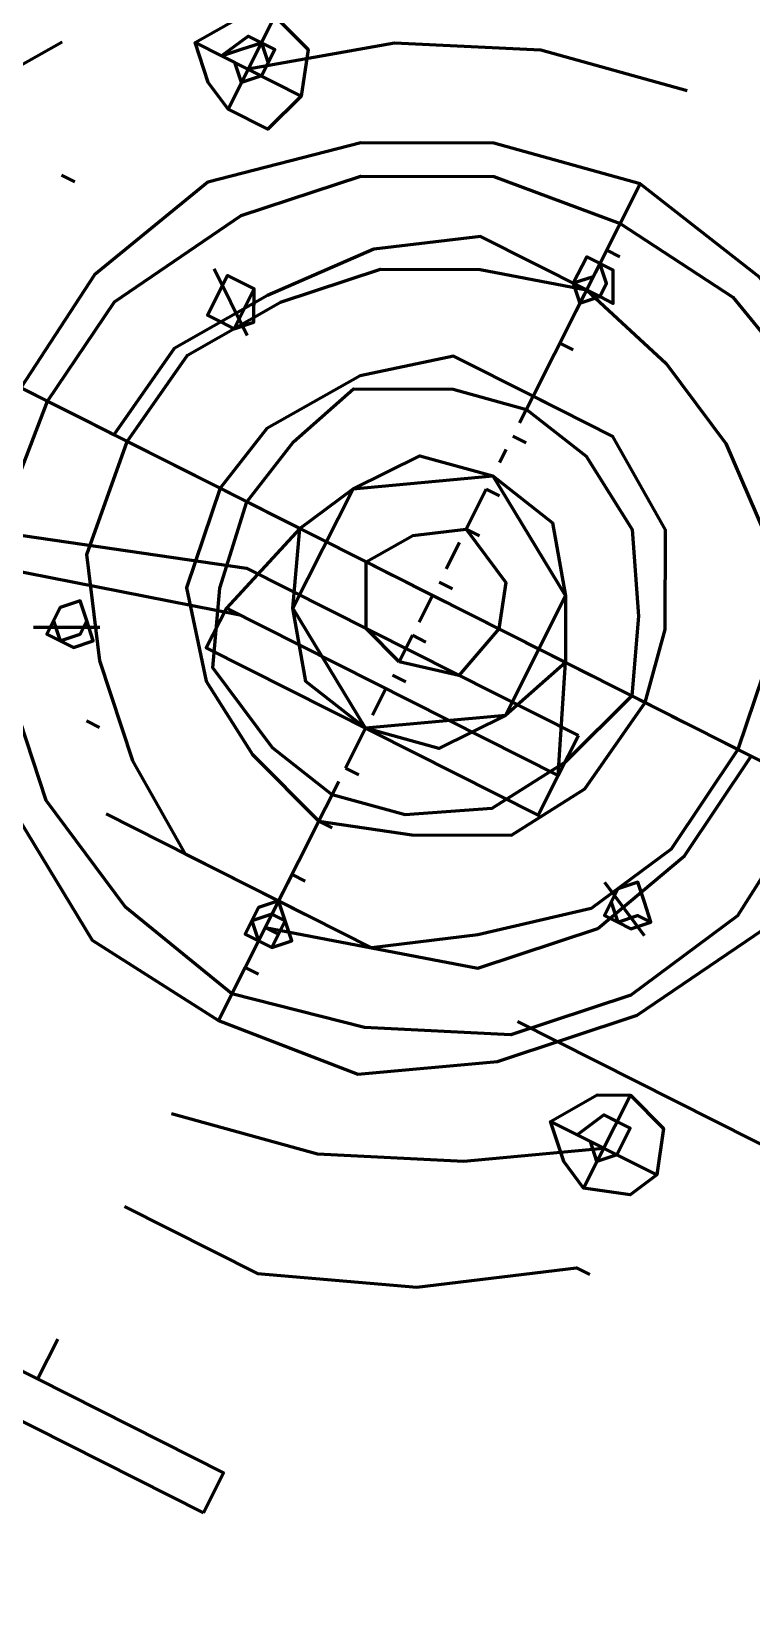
# Model space of a CAD drawing. Header units: metres. Extents: x 0 to 547597, y 0 to 1844684.
# Drawn here: x 543450.8828 to 543451.0829, y 1844574.1725 to 1844574.6095 of the extents above; entities that cross this region are included whole.
import ezdxf

# ---------------------------------------------------------------- set-up
doc = ezdxf.new("R2010")
doc.units = ezdxf.units.M
doc.layers.add('5_Thep', color=4, linetype='Continuous')
doc.layers.add('giai đoạn này', color=10, linetype='Continuous', lineweight=60)

# ---------------------------------------------------------------- blocks, each defined once
blk = doc.blocks.new('MBA220-MB')
at = {"color": 1}
for points in [[(53.73, -281.04), (53.73, -661.27)], [(24.8, -735.66), (90.92, -735.66), (86.79, -694.34), (66.13, -661.27), (37.2, -632.34), (0, -611.68), (-41.33, -607.54), (-78.53, -611.68), (-115.72, -632.34), (-144.65, -661.27), (-161.18, -694.34), (-169.45, -735.66), (-161.18, -776.99), (-144.65, -810.06), (-115.72, -843.12), (-78.53, -859.65), (-41.33, -863.79), (0, -859.65), (37.2, -843.12), (66.13, -810.06), (86.79, -776.99), (90.92, -735.66)], [(-41.33, -607.54), (-41.33, -673.67)], [(57.86, -624.08), (61.99, -611.68), (74.39, -607.54), (82.66, -611.68), (86.79, -624.08), (82.66, -632.34), (74.39, -640.61), (61.99, -632.34), (57.86, -624.08), (86.79, -624.08)], [(74.39, -640.61), (74.39, -607.54)], [(148.79, -735.66), (148.79, -694.34), (132.25, -653.01), (107.46, -615.81), (107.46, -611.68)], [(82.66, -735.66), (74.39, -772.86), (57.86, -805.92), (33.06, -830.72), (0, -851.39), (-41.33, -855.52), (-74.39, -851.39), (-111.59, -830.72), (-136.39, -805.92), (-152.92, -772.86), (-157.05, -735.66), (-152.92, -698.47), (-136.39, -661.27), (-111.59, -636.47), (-74.39, -619.94), (-41.33, -615.81), (0, -619.94), (33.06, -636.47), (57.86, -661.27), (74.39, -698.47), (82.66, -735.66)], [(66.13, -624.08), (66.13, -619.94), (74.39, -619.94), (74.39, -619.94), (78.53, -624.08), (74.39, -628.21), (74.39, -632.34), (66.13, -628.21), (66.13, -619.94), (74.39, -619.94), (78.53, -624.08), (74.39, -628.21), (74.39, -632.34), (66.13, -628.21), (66.13, -624.08)], [(119.86, -735.66), (111.59, -694.34), (95.06, -657.14), (74.39, -624.08)], [(-41.33, -640.61), (-41.33, -636.47)], [(61.99, -735.66), (53.73, -706.73), (45.46, -677.8), (20.66, -653.01), (-8.27, -640.61), (-41.33, -636.47)], [(53.73, -735.66), (53.73, -764.6), (37.2, -789.39), (16.53, -810.06), (-8.27, -826.59), (-41.33, -830.72), (-70.26, -826.59), (-95.06, -810.06), (-115.72, -789.39), (-128.12, -764.6), (-136.39, -735.66), (-128.12, -706.73), (-115.72, -681.94), (-95.06, -657.14), (-70.26, -644.74), (-41.33, -640.61), (-8.27, -644.74), (16.53, -657.14), (37.2, -681.94), (53.73, -706.73), (53.73, -735.66)], [(-41.33, -640.61), (-41.33, -648.87)], [(16.53, -648.87), (16.53, -644.74), (12.4, -640.61), (8.27, -644.74), (4.13, -648.87), (8.27, -653.01), (16.53, -653.01), (16.53, -648.87), (12.4, -644.74), (12.4, -640.61), (8.27, -644.74), (4.13, -648.87), (8.27, -653.01), (12.4, -653.01), (12.4, -653.01), (16.53, -648.87)], [(8.27, -657.14), (16.53, -640.61)], [(-41.33, -653.01), (-41.33, -653.01)], [(-41.33, -657.14), (-41.33, -661.27)], [(-41.33, -669.54), (-41.33, -665.4)], [(-41.33, -665.4), (-41.33, -958.84)], [(28.93, -735.66), (20.66, -710.87), (8.27, -686.07), (-12.4, -673.67), (-41.33, -669.54), (-61.99, -673.67), (-86.79, -686.07), (-103.32, -710.87), (-103.32, -735.66), (-103.32, -760.46), (-86.79, -781.13), (-61.99, -797.66), (-41.33, -801.79), (-12.4, -797.66), (8.27, -781.13), (20.66, -760.46), (28.93, -735.66)], [(20.66, -735.66), (16.53, -756.33), (4.13, -781.13), (-16.53, -789.39), (-41.33, -793.53), (-61.99, -789.39), (-82.66, -781.13), (-95.06, -756.33), (-99.19, -735.66), (-95.06, -715), (-82.66, -694.34), (-61.99, -681.94), (-41.33, -673.67), (-16.53, -681.94), (4.13, -694.34), (16.53, -715), (20.66, -735.66)], [(-41.33, -673.67), (-41.33, -677.8)], [(214.91, -793.53), (202.51, -793.53), (202.51, -677.8), (214.91, -677.8)], [(214.91, -793.53), (214.91, -677.8)], [(-41.33, -681.94), (-41.33, -681.94)], [(-12.4, -681.94), (-41.33, -694.34)], [(-41.33, -776.99), (-12.4, -785.26), (-12.4, -681.94)], [(-41.33, -686.07), (-41.33, -694.34)], [(-24.8, -681.94), (-24.8, -785.26)], [(-12.4, -681.94), (-24.8, -681.94)], [(-12.4, -785.26), (0, -785.26), (0, -681.94), (-12.4, -681.94)], [(-12.4, -681.94), (-12.4, -785.26)], [(0, -785.26), (0, -681.94)], [(0, -735.66), (-4.13, -756.33), (-20.66, -768.73), (-41.33, -776.99), (-57.86, -768.73), (-74.39, -756.33), (-78.53, -735.66), (-74.39, -715), (-57.86, -702.6), (-41.33, -694.34), (-20.66, -702.6), (-4.13, -715), (0, -735.66)], [(-41.33, -698.47), (-41.33, -694.34)], [(-57.86, -702.6), (-20.66, -702.6), (0, -735.66), (-20.66, -768.73), (-57.86, -768.73), (-78.53, -735.66), (-57.86, -702.6)], [(-41.33, -702.6), (-41.33, -706.73)], [(-41.33, -715), (-41.33, -710.87)], [(-20.66, -735.66), (-24.8, -748.06), (-41.33, -756.33), (-53.73, -748.06), (-61.99, -735.66), (-53.73, -719.13), (-41.33, -715), (-24.8, -719.13), (-20.66, -735.66)], [(-41.33, -715), (-41.33, -723.27)], [(-132.25, -735.66), (-136.39, -731.53), (-136.39, -727.4), (-144.65, -731.53), (-144.65, -739.8), (-136.39, -739.8), (-132.25, -735.66)], [(-41.33, -727.4), (-41.33, -727.4)], [(66.13, -735.66), (66.13, -731.53), (61.99, -727.4), (57.86, -731.53), (53.73, -735.66), (57.86, -739.8), (66.13, -739.8), (66.13, -735.66), (66.13, -731.53), (57.86, -731.53), (53.73, -735.66), (57.86, -735.66), (61.99, -739.8), (66.13, -735.66), (66.13, -735.66)], [(53.73, -727.4), (53.73, -789.39)], [(-148.79, -735.66), (-148.79, -731.53)], [(-136.39, -735.66), (-136.39, -731.53), (-140.52, -731.53), (-144.65, -735.66), (-140.52, -735.66), (-136.39, -739.8), (-136.39, -735.66), (-136.39, -735.66)], [(-136.39, -735.66), (-136.39, -731.53)], [(-119.86, -735.66), (-119.86, -731.53)], [(-103.32, -735.66), (-103.32, -731.53)], [(-90.92, -735.66), (-90.92, -731.53)], [(-74.39, -735.66), (-74.39, -731.53)], [(-61.99, -735.66), (-61.99, -731.53)], [(-45.46, -735.66), (-45.46, -731.53)], [(-41.33, -731.53), (-41.33, -739.8)], [(-41.33, -735.66), (-41.33, -731.53)], [(-41.33, -735.66), (-41.33, -731.53)], [(-28.93, -735.66), (-28.93, -731.53)], [(-16.53, -735.66), (-16.53, -731.53)], [(0, -735.66), (0, -731.53)], [(12.4, -735.66), (12.4, -731.53)], [(28.93, -735.66), (28.93, -731.53)], [(45.46, -735.66), (45.46, -731.53)], [(57.86, -735.66), (57.86, -731.53)], [(61.99, -735.66), (61.99, -731.53)], [(74.39, -735.66), (74.39, -731.53)], [(148.79, -735.66), (148.79, -731.53)], [(-198.38, -735.66), (-190.12, -776.99), (-173.58, -814.19), (-148.79, -847.25)], [(-169.45, -735.66), (-103.32, -735.66)], [(-157.05, -735.66), (-157.05, -735.66)], [(-140.52, -735.66), (-148.79, -735.66)], [(-128.12, -735.66), (-148.79, -735.66)], [(-136.39, -735.66), (-136.39, -768.73), (-119.86, -793.53), (-95.06, -814.19), (-70.26, -830.72), (-41.33, -834.86)], [(-128.12, -735.66), (-132.25, -735.66)], [(-111.59, -735.66), (-115.72, -735.66)], [(-95.06, -735.66), (-103.32, -735.66)], [(-82.66, -735.66), (-86.79, -735.66)], [(-61.99, -735.66), (-74.39, -735.66)], [(-49.6, -735.66), (-57.86, -735.66)], [(-33.06, -735.66), (-41.33, -735.66)], [(-20.66, -735.66), (-28.93, -735.66)], [(-4.13, -735.66), (-12.4, -735.66)], [(12.4, -735.66), (0, -735.66)], [(24.8, -735.66), (16.53, -735.66)], [(41.33, -735.66), (33.06, -735.66)], [(53.73, -735.66), (45.46, -735.66)], [(53.73, -735.66), (70.26, -735.66)], [(70.26, -735.66), (61.99, -735.66)], [(82.66, -735.66), (74.39, -735.66)], [(190.12, -735.66), (202.51, -735.66)], [(-41.33, -743.93), (-41.33, -739.8)], [(-41.33, -748.06), (-41.33, -756.33)], [(-41.33, -756.33), (-41.33, -756.33)], [(-41.33, -760.46), (-41.33, -768.73)], [(-41.33, -772.86), (-41.33, -768.73)], [(-41.33, -776.99), (-41.33, -785.26)], [(16.53, -884.45), (-12.4, -781.13)], [(-41.33, -789.39), (-41.33, -785.26)], [(8.27, -884.45), (-24.8, -785.26)], [(-41.33, -789.39), (-41.33, -801.79)], [(-41.33, -801.79), (-41.33, -801.79)], [(-41.33, -801.79), (-41.33, -863.79)], [(33.06, -805.92), (33.06, -801.79)], [(-41.33, -805.92), (-41.33, -814.19)], [(-82.66, -822.46), (-82.66, -818.32), (-86.79, -814.19), (-95.06, -818.32), (-95.06, -826.59), (-82.66, -826.59), (-82.66, -822.46)], [(-82.66, -814.19), (-95.06, -830.72)], [(-41.33, -818.32), (-41.33, -814.19)], [(16.53, -822.46), (16.53, -818.32), (12.4, -814.19), (8.27, -818.32), (4.13, -822.46), (8.27, -826.59), (16.53, -826.59), (16.53, -822.46), (12.4, -818.32), (8.27, -818.32), (4.13, -822.46), (8.27, -826.59), (12.4, -826.59), (16.53, -822.46)], [(8.27, -814.19), (16.53, -830.72)], [(-82.66, -822.46), (-82.66, -818.32), (-95.06, -818.32), (-95.06, -826.59), (-82.66, -826.59), (-82.66, -822.46)], [(-41.33, -822.46), (-41.33, -830.72)], [(-136.39, -847.25), (-140.52, -855.52), (-148.79, -863.79), (-161.18, -855.52), (-165.32, -847.25), (-161.18, -834.86), (-148.79, -830.72), (-136.39, -834.86), (-136.39, -847.25), (-165.32, -847.25)], [(-148.79, -830.72), (-148.79, -863.79)], [(-41.33, -830.72), (-41.33, -830.72)], [(-41.33, -834.86), (-41.33, -843.12)], [(-144.65, -847.25), (-148.79, -851.39), (-148.79, -855.52), (-152.92, -851.39), (-157.05, -847.25), (-152.92, -843.12), (-148.79, -843.12), (-144.65, -847.25), (-148.79, -851.39), (-148.79, -855.52), (-157.05, -851.39), (-157.05, -843.12), (-148.79, -843.12), (-144.65, -847.25)], [(-41.33, -847.25), (-41.33, -843.12)], [(-41.33, -851.39), (-41.33, -855.52)], [(-99.19, -880.32), (-99.19, -876.18)], [(-132.25, -896.85), (-119.86, -905.12), (-82.66, -921.65), (-41.33, -925.78), (-8.27, -921.65)]]:
    blk.add_lwpolyline(points, dxfattribs=at)
blk = doc.blocks.new('mb moiTQK')
at = {"layer": 'giai đoạn này', "color": 1, "linetype": 'ByBlock', "ltscale": 5, "xscale": 0.001, "yscale": 0.001, "zscale": 0.001}
blk.add_blockref('MBA220-MB', (-88.05166, -82.51016), dxfattribs=at)
blk = doc.blocks.new('ACAD-DinhViTuyenDz220kV')
blk.add_circle((543470.18793, 1844560.06958), 117.55145)
at = {"layer": '5_Thep', "rotation": 243.2403583287449}
blk.add_blockref('mb moiTQK', (543485.661, 1844458.313), dxfattribs=at)

msp = doc.modelspace()

# ---------------------------------------------------------------- block references
msp.add_blockref('ACAD-DinhViTuyenDz220kV', (0, 0))

doc.saveas('drawing.dxf')
